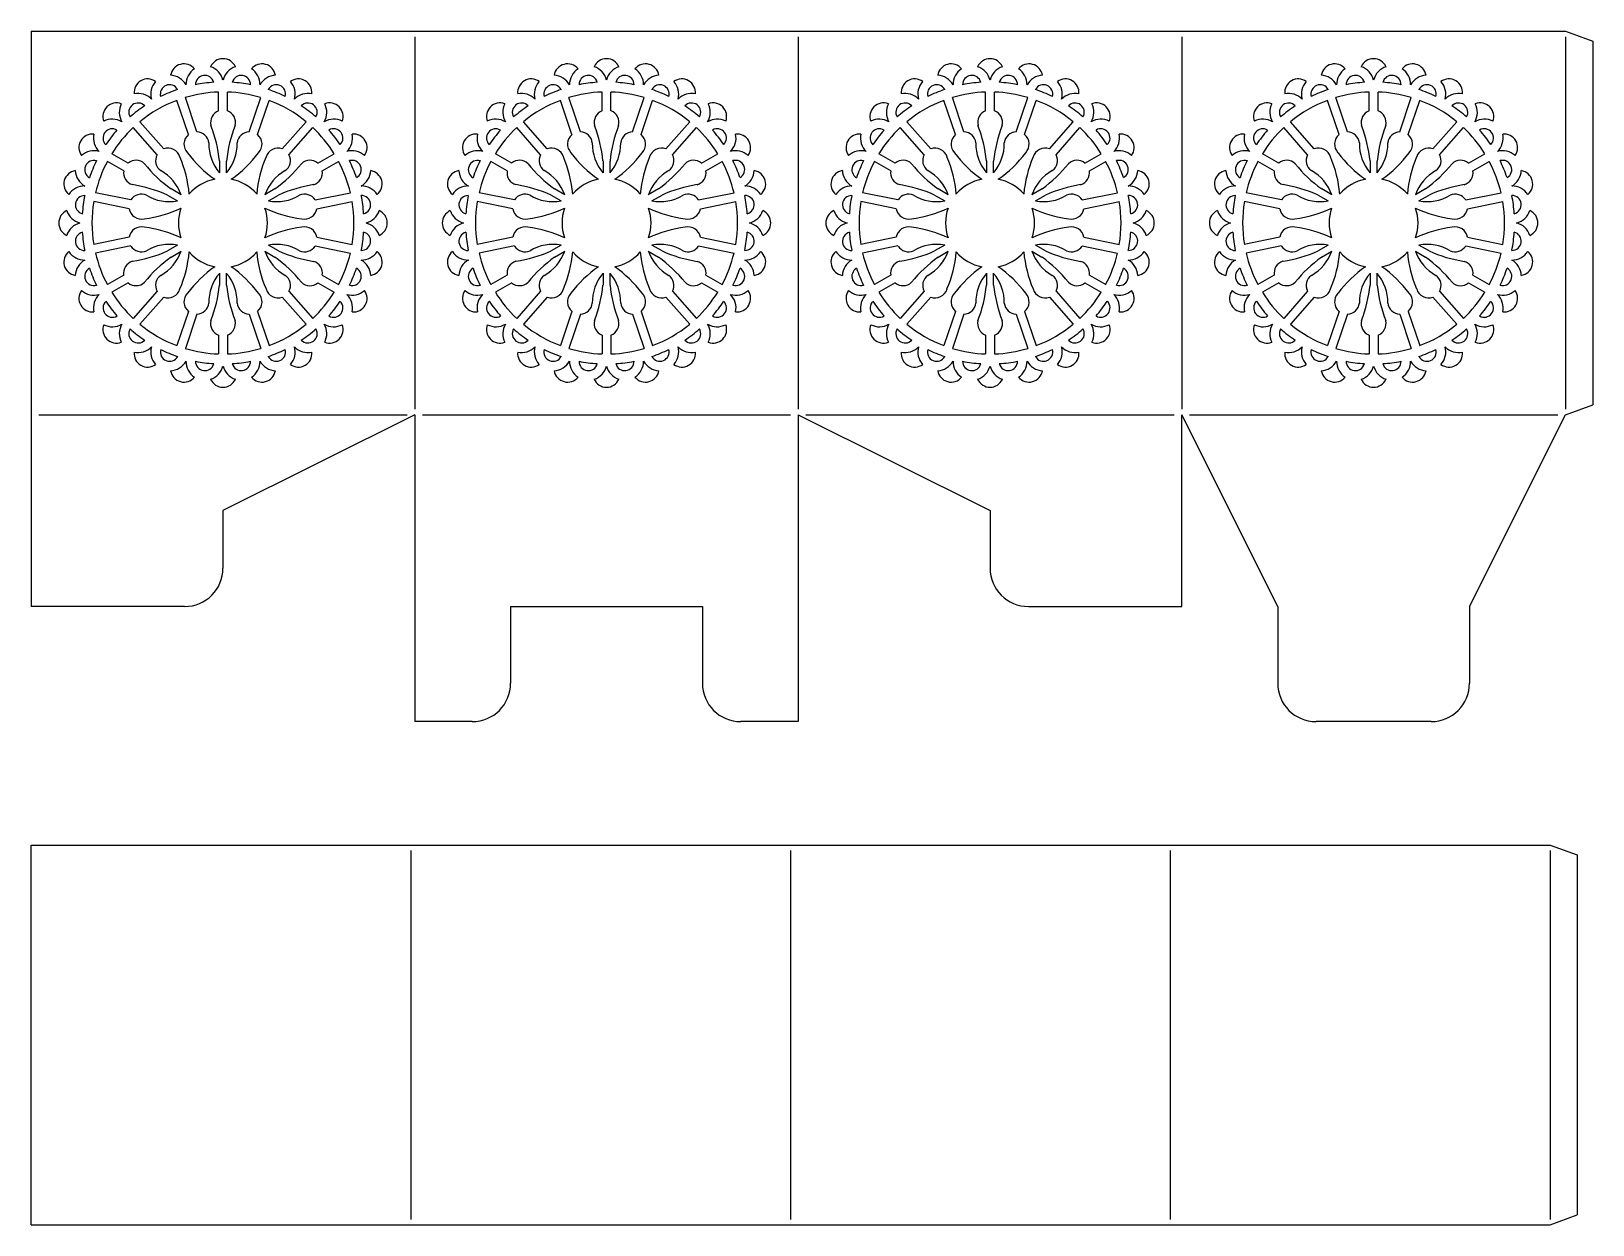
# Model space of a CAD drawing. Extents: x 199 to 484, y 429 to 647.
import ezdxf

# ---------------------------------------------------------------- set-up
doc = ezdxf.new("R2010")
doc.units = 0
doc.layers.get('0').update_dxf_attribs({"linetype": 'CONTINUOUS'})

msp = doc.modelspace()

# ---------------------------------------------------------------- linework, layer by layer
for p, q in [((198.72, 647.23), (478.72, 647.23)), ((198.72, 647.23), (198.72, 542.23)), ((478.72, 647.23), (483.72, 645.4)), ((268.72, 646.23), (268.72, 578.23)), ((338.72, 646.23), (338.72, 578.23)), ((408.72, 646.23), (408.72, 578.23)), ((478.72, 646.23), (478.72, 578.23)), ((483.72, 645.4), (483.72, 579.05)), ((232.91, 632.69), (232.91, 636.13)), ((234.53, 632.69), (234.53, 636.13)), ((302.91, 632.69), (302.91, 636.13)), ((304.53, 632.69), (304.53, 636.13)), ((372.91, 632.69), (372.91, 636.13)), ((374.53, 632.69), (374.53, 636.13)), ((442.91, 632.69), (442.91, 636.13)), ((444.53, 632.69), (444.53, 636.13)), ((227.42, 628.36), (225.31, 634.61)), ((228.96, 628.88), (226.85, 635.13)), ((238.49, 628.88), (240.6, 635.13)), ((240.03, 628.36), (242.14, 634.61)), ((297.42, 628.36), (295.31, 634.61)), ((298.96, 628.88), (296.85, 635.13)), ((308.49, 628.88), (310.6, 635.13)), ((310.03, 628.36), (312.14, 634.61)), ((367.42, 628.36), (365.31, 634.61)), ((368.96, 628.88), (366.85, 635.13)), ((378.49, 628.88), (380.6, 635.13)), ((380.03, 628.36), (382.14, 634.61)), ((437.42, 628.36), (435.31, 634.61)), ((438.96, 628.88), (436.85, 635.13)), ((448.49, 628.88), (450.6, 635.13)), ((450.03, 628.36), (452.14, 634.61)), ((222.9, 625.75), (218.54, 630.7)), ((244.55, 625.75), (248.9, 630.7)), ((292.9, 625.75), (288.54, 630.7)), ((314.55, 625.75), (318.9, 630.7)), ((362.9, 625.75), (358.54, 630.7)), ((384.55, 625.75), (388.9, 630.7)), ((432.9, 625.75), (428.54, 630.7)), ((454.55, 625.75), (458.9, 630.7)), ((221.68, 624.68), (217.33, 629.63)), ((245.76, 624.68), (250.12, 629.63)), ((291.68, 624.68), (287.33, 629.63)), ((315.76, 624.68), (320.12, 629.63)), ((361.68, 624.68), (357.33, 629.63)), ((385.76, 624.68), (390.12, 629.63)), ((431.68, 624.68), (427.33, 629.63)), ((455.76, 624.68), (460.12, 629.63)), ((216.41, 623.16), (213.43, 624.88)), ((251.04, 623.16), (254.02, 624.88)), ((286.41, 623.16), (283.43, 624.88)), ((321.04, 623.16), (324.02, 624.88)), ((356.41, 623.16), (353.43, 624.88)), ((391.04, 623.16), (394.02, 624.88)), ((426.41, 623.16), (423.43, 624.88)), ((461.04, 623.16), (464.02, 624.88)), ((215.6, 621.76), (212.62, 623.48)), ((233.08, 623.55), (233.08, 621.41)), ((234.37, 621.41), (234.37, 623.54)), ((251.85, 621.76), (254.83, 623.48)), ((285.6, 621.76), (282.62, 623.48)), ((303.08, 623.55), (303.08, 621.41)), ((304.37, 621.41), (304.37, 623.54)), ((321.85, 621.76), (324.83, 623.48)), ((355.6, 621.76), (352.62, 623.48)), ((373.08, 623.55), (373.08, 621.41)), ((374.37, 621.41), (374.37, 623.54)), ((391.85, 621.76), (394.83, 623.48)), ((425.6, 621.76), (422.62, 623.48)), ((443.08, 623.55), (443.08, 621.41)), ((444.37, 621.41), (444.37, 623.54)), ((461.85, 621.76), (464.83, 623.48)), ((243.21, 618.45), (241.35, 617.38)), ((313.21, 618.45), (311.35, 617.38)), ((383.21, 618.45), (381.35, 617.38)), ((453.21, 618.45), (451.35, 617.38)), ((216.6, 614.84), (210.13, 616.14)), ((216.92, 616.43), (210.45, 617.73)), ((223.59, 617.33), (225.45, 616.26)), ((226.1, 617.38), (224.25, 618.45)), ((242, 616.26), (243.85, 617.33)), ((250.53, 616.43), (257, 617.73)), ((250.85, 614.84), (257.32, 616.14)), ((286.6, 614.84), (280.13, 616.14)), ((286.92, 616.43), (280.45, 617.73)), ((293.59, 617.33), (295.45, 616.26)), ((296.1, 617.38), (294.25, 618.45)), ((312, 616.26), (313.85, 617.33)), ((320.53, 616.43), (327, 617.73)), ((320.85, 614.84), (327.32, 616.14)), ((356.6, 614.84), (350.13, 616.14)), ((356.92, 616.43), (350.45, 617.73)), ((363.59, 617.33), (365.45, 616.26)), ((366.1, 617.38), (364.25, 618.45)), ((382, 616.26), (383.85, 617.33)), ((390.53, 616.43), (397, 617.73)), ((390.85, 614.84), (397.32, 616.14)), ((426.6, 614.84), (420.13, 616.14)), ((426.92, 616.43), (420.45, 617.73)), ((433.59, 617.33), (435.45, 616.26)), ((436.1, 617.38), (434.25, 618.45)), ((452, 616.26), (453.85, 617.33)), ((460.53, 616.43), (467, 617.73)), ((460.85, 614.84), (467.32, 616.14)), ((216.6, 609.62), (210.13, 608.32)), ((216.92, 608.03), (210.45, 606.73)), ((225.45, 608.2), (223.6, 607.13)), ((224.24, 606.01), (226.1, 607.08)), ((241.35, 607.08), (243.2, 606.01)), ((243.85, 607.13), (242, 608.2)), ((250.53, 608.03), (257, 606.73)), ((250.85, 609.62), (257.32, 608.32)), ((286.6, 609.62), (280.13, 608.32)), ((286.92, 608.03), (280.45, 606.73)), ((295.45, 608.2), (293.6, 607.13)), ((294.24, 606.01), (296.1, 607.08)), ((311.35, 607.08), (313.2, 606.01)), ((313.85, 607.13), (312, 608.2)), ((320.53, 608.03), (327, 606.73)), ((320.85, 609.62), (327.32, 608.32)), ((356.6, 609.62), (350.13, 608.32)), ((356.92, 608.03), (350.45, 606.73)), ((365.45, 608.2), (363.6, 607.13)), ((364.24, 606.01), (366.1, 607.08)), ((381.35, 607.08), (383.2, 606.01)), ((383.85, 607.13), (382, 608.2)), ((390.53, 608.03), (397, 606.73)), ((390.85, 609.62), (397.32, 608.32)), ((426.6, 609.62), (420.13, 608.32)), ((426.92, 608.03), (420.45, 606.73)), ((435.45, 608.2), (433.6, 607.13)), ((434.24, 606.01), (436.1, 607.08)), ((451.35, 607.08), (453.2, 606.01)), ((453.85, 607.13), (452, 608.2)), ((460.53, 608.03), (467, 606.73)), ((460.85, 609.62), (467.32, 608.32)), ((215.6, 602.7), (212.62, 600.98)), ((233.08, 603.05), (233.08, 600.91)), ((234.37, 600.91), (234.37, 603.05)), ((251.85, 602.7), (254.83, 600.98)), ((285.6, 602.7), (282.62, 600.98)), ((303.08, 603.05), (303.08, 600.91)), ((304.37, 600.91), (304.37, 603.05)), ((321.85, 602.7), (324.83, 600.98)), ((355.6, 602.7), (352.62, 600.98)), ((373.08, 603.05), (373.08, 600.91)), ((374.37, 600.91), (374.37, 603.05)), ((391.85, 602.7), (394.83, 600.98)), ((425.6, 602.7), (422.62, 600.98)), ((443.08, 603.05), (443.08, 600.91)), ((444.37, 600.91), (444.37, 603.05)), ((461.85, 602.7), (464.83, 600.98)), ((216.41, 601.29), (213.43, 599.58)), ((221.68, 599.77), (217.33, 594.82)), ((222.9, 598.7), (218.54, 593.75)), ((244.55, 598.7), (248.9, 593.75)), ((245.76, 599.77), (250.12, 594.82)), ((251.04, 601.29), (254.02, 599.58)), ((286.41, 601.29), (283.43, 599.58)), ((291.68, 599.77), (287.33, 594.82)), ((292.9, 598.7), (288.54, 593.75)), ((314.55, 598.7), (318.9, 593.75)), ((315.76, 599.77), (320.12, 594.82)), ((321.04, 601.29), (324.02, 599.58)), ((356.41, 601.29), (353.43, 599.58)), ((361.68, 599.77), (357.33, 594.82)), ((362.9, 598.7), (358.54, 593.75)), ((384.55, 598.7), (388.9, 593.75)), ((385.76, 599.77), (390.12, 594.82)), ((391.04, 601.29), (394.02, 599.58)), ((426.41, 601.29), (423.43, 599.58)), ((431.68, 599.77), (427.33, 594.82)), ((432.9, 598.7), (428.54, 593.75)), ((454.55, 598.7), (458.9, 593.75)), ((455.76, 599.77), (460.12, 594.82)), ((461.04, 601.29), (464.02, 599.58)), ((227.42, 596.09), (225.31, 589.84)), ((240.03, 596.09), (242.14, 589.84)), ((297.42, 596.09), (295.31, 589.84)), ((310.03, 596.09), (312.14, 589.84)), ((367.42, 596.09), (365.31, 589.84)), ((380.03, 596.09), (382.14, 589.84)), ((437.42, 596.09), (435.31, 589.84)), ((450.03, 596.09), (452.14, 589.84)), ((228.96, 595.57), (226.85, 589.32)), ((238.49, 595.57), (240.6, 589.32)), ((298.96, 595.57), (296.85, 589.32)), ((308.49, 595.57), (310.6, 589.32)), ((368.96, 595.57), (366.85, 589.32)), ((378.49, 595.57), (380.6, 589.32)), ((438.96, 595.57), (436.85, 589.32)), ((448.49, 595.57), (450.6, 589.32)), ((232.91, 591.76), (232.91, 588.33)), ((234.53, 591.76), (234.53, 588.33)), ((302.91, 591.76), (302.91, 588.33)), ((304.53, 591.76), (304.53, 588.33)), ((372.91, 591.76), (372.91, 588.33)), ((374.53, 591.76), (374.53, 588.33)), ((442.91, 591.76), (442.91, 588.33)), ((444.53, 591.76), (444.53, 588.33)), ((478.72, 577.23), (483.72, 579.05)), ((200.12, 577.23), (267.32, 577.23)), ((268.72, 577.23), (233.72, 559.73)), ((268.72, 577.23), (268.72, 521.23)), ((270.12, 577.23), (337.32, 577.23)), ((338.72, 577.23), (338.72, 521.23)), ((338.72, 577.23), (373.72, 559.73)), ((340.12, 577.23), (407.32, 577.23)), ((408.72, 542.23), (408.72, 577.23)), ((426.22, 542.23), (408.72, 577.23)), ((410.12, 577.23), (477.32, 577.23)), ((461.22, 542.23), (478.72, 577.23)), ((233.72, 559.73), (233.72, 549.23)), ((373.72, 559.73), (373.72, 549.23)), ((226.72, 542.23), (198.72, 542.23)), ((286.22, 542.23), (321.22, 542.23)), ((286.22, 542.23), (286.22, 528.23)), ((321.22, 542.23), (321.22, 528.23)), ((380.72, 542.23), (408.72, 542.23)), ((426.22, 542.23), (426.22, 528.23)), ((461.22, 542.23), (461.22, 528.23)), ((279.22, 521.23), (268.72, 521.23)), ((338.72, 521.23), (328.22, 521.23)), ((454.22, 521.23), (433.22, 521.23)), ((198.72, 429.39), (198.72, 498.69)), ((198.72, 498.69), (475.92, 498.69)), ((268.02, 497.7), (268.02, 430.38)), ((337.32, 497.7), (337.32, 430.38)), ((406.62, 497.7), (406.62, 430.38)), ((475.92, 498.69), (480.87, 496.88)), ((475.92, 497.7), (475.92, 430.38)), ((480.87, 496.88), (480.87, 431.2)), ((475.92, 429.39), (480.87, 431.2)), ((198.72, 429.39), (475.92, 429.39))]:
    msp.add_line(p, q)
for centre, radius, start, end in [((226.61, 638.79), 2.48, 39.2171, 170.7829), ((233.72, 639.73), 2.48, 24.2171, 155.7829), ((240.84, 638.79), 2.48, 9.2171, 140.7829), ((296.61, 638.79), 2.48, 39.2171, 170.7829), ((303.72, 639.73), 2.48, 24.2171, 155.7829), ((310.84, 638.79), 2.48, 9.2171, 140.7829), ((366.61, 638.79), 2.48, 39.2171, 170.7829), ((373.72, 639.73), 2.48, 24.2171, 155.7829), ((380.84, 638.79), 2.48, 9.2171, 140.7829), ((436.61, 638.79), 2.48, 39.2171, 170.7829), ((443.72, 639.73), 2.48, 24.2171, 155.7829), ((450.84, 638.79), 2.48, 9.2171, 140.7829), ((219.98, 636.04), 2.48, 54.2171, 185.7829), ((223.98, 635.76), 3.43, 29.2849, 87.0225), ((230.4, 637.48), 3.43, 122.9775, 180.7151), ((230.4, 637.48), 1.69, 14.2951, 180.7151), ((230.4, 637.48), 3.43, 14.2849, 72.0225), ((237.05, 637.48), 3.43, 107.9775, 165.7151), ((237.05, 637.48), 1.69, 359.2951, 165.7151), ((237.05, 637.48), 3.43, 359.2849, 57.0225), ((243.47, 635.76), 3.43, 92.9775, 150.7151), ((247.47, 636.04), 2.48, 354.2171, 125.7829), ((289.98, 636.04), 2.48, 54.2171, 185.7829), ((293.98, 635.76), 3.43, 29.2849, 87.0225), ((300.4, 637.48), 3.43, 122.9775, 180.7151), ((300.4, 637.48), 1.69, 14.2951, 180.7151), ((300.4, 637.48), 3.43, 14.2849, 72.0225), ((307.05, 637.48), 3.43, 107.9775, 165.7151), ((307.05, 637.48), 1.69, 359.2951, 165.7151), ((307.05, 637.48), 3.43, 359.2849, 57.0225), ((313.47, 635.76), 3.43, 92.9775, 150.7151), ((317.47, 636.04), 2.48, 354.2171, 125.7829), ((359.98, 636.04), 2.48, 54.2171, 185.7829), ((363.98, 635.76), 3.43, 29.2849, 87.0225), ((370.4, 637.48), 3.43, 122.9775, 180.7151), ((370.4, 637.48), 1.69, 14.2951, 180.7151), ((370.4, 637.48), 3.43, 14.2849, 72.0225), ((377.05, 637.48), 3.43, 107.9775, 165.7151), ((377.05, 637.48), 1.69, 359.2951, 165.7151), ((377.05, 637.48), 3.43, 359.2849, 57.0225), ((383.47, 635.76), 3.43, 92.9775, 150.7151), ((387.47, 636.04), 2.48, 354.2171, 125.7829), ((429.98, 636.04), 2.48, 54.2171, 185.7829), ((433.98, 635.76), 3.43, 29.2849, 87.0225), ((440.4, 637.48), 3.43, 122.9775, 180.7151), ((440.4, 637.48), 1.69, 14.2951, 180.7151), ((440.4, 637.48), 3.43, 14.2849, 72.0225), ((447.05, 637.48), 3.43, 107.9775, 165.7151), ((447.05, 637.48), 1.69, 359.2951, 165.7151), ((447.05, 637.48), 3.43, 359.2849, 57.0225), ((453.47, 635.76), 3.43, 92.9775, 150.7151), ((457.47, 636.04), 2.48, 354.2171, 125.7829), ((218.22, 632.44), 3.43, 44.2849, 102.0225), ((223.97, 635.76), 3.43, 137.9775, 195.7151), ((223.97, 635.76), 1.69, 29.2951, 195.7151), ((233.72, 612.23), 25.73, 108.7603, 116.2498), ((233.72, 612.23), 23.91, 91.9419, 106.7093), ((233.72, 612.23), 25.73, 93.7603, 101.2498), ((233.72, 612.23), 23.91, 73.2907, 88.0581), ((233.72, 612.23), 25.73, 78.7603, 86.2498), ((243.47, 635.76), 1.69, 344.2951, 150.7151), ((233.72, 612.23), 25.73, 63.7603, 71.2498), ((243.47, 635.76), 3.43, 344.2849, 42.0225), ((249.23, 632.44), 3.43, 77.9775, 135.7151), ((288.22, 632.44), 3.43, 44.2849, 102.0225), ((293.97, 635.76), 3.43, 137.9775, 195.7151), ((293.97, 635.76), 1.69, 29.2951, 195.7151), ((303.72, 612.23), 25.73, 108.7603, 116.2498), ((303.72, 612.23), 23.91, 91.9419, 106.7093), ((303.72, 612.23), 25.73, 93.7603, 101.2498), ((303.72, 612.23), 23.91, 73.2907, 88.0581), ((303.72, 612.23), 25.73, 78.7603, 86.2498), ((313.47, 635.76), 1.69, 344.2951, 150.7151), ((303.72, 612.23), 25.73, 63.7603, 71.2498), ((313.47, 635.76), 3.43, 344.2849, 42.0225), ((319.23, 632.44), 3.43, 77.9775, 135.7151), ((358.22, 632.44), 3.43, 44.2849, 102.0225), ((363.97, 635.76), 3.43, 137.9775, 195.7151), ((363.97, 635.76), 1.69, 29.2951, 195.7151), ((373.72, 612.23), 25.73, 108.7603, 116.2498), ((373.72, 612.23), 23.91, 91.9419, 106.7093), ((373.72, 612.23), 25.73, 93.7603, 101.2498), ((373.72, 612.23), 23.91, 73.2907, 88.0581), ((373.72, 612.23), 25.73, 78.7603, 86.2498), ((383.47, 635.76), 1.69, 344.2951, 150.7151), ((373.72, 612.23), 25.73, 63.7603, 71.2498), ((383.47, 635.76), 3.43, 344.2849, 42.0225), ((389.23, 632.44), 3.43, 77.9775, 135.7151), ((428.22, 632.44), 3.43, 44.2849, 102.0225), ((433.97, 635.76), 3.43, 137.9775, 195.7151), ((433.97, 635.76), 1.69, 29.2951, 195.7151), ((443.72, 612.23), 25.73, 108.7603, 116.2498), ((443.72, 612.23), 23.91, 91.9419, 106.7093), ((443.72, 612.23), 25.73, 93.7603, 101.2498), ((443.72, 612.23), 23.91, 73.2907, 88.0581), ((443.72, 612.23), 25.73, 78.7603, 86.2498), ((453.47, 635.76), 1.69, 344.2951, 150.7151), ((443.72, 612.23), 25.73, 63.7603, 71.2498), ((453.47, 635.76), 3.43, 344.2849, 42.0225), ((459.23, 632.44), 3.43, 77.9775, 135.7151), ((214.28, 631.67), 2.48, 69.2171, 200.7829), ((218.22, 632.44), 3.43, 152.9775, 210.7151), ((218.22, 632.44), 1.69, 44.2951, 210.7151), ((233.72, 612.23), 25.73, 123.7603, 131.2498), ((233.72, 612.23), 23.91, 110.5931, 129.4069), ((233.72, 612.23), 23.91, 50.5931, 69.4069), ((249.23, 632.44), 1.69, 329.2951, 135.7151), ((233.72, 612.23), 25.73, 48.7603, 56.2498), ((249.23, 632.44), 3.43, 329.2849, 27.0225), ((253.17, 631.67), 2.48, 339.2171, 110.7829), ((284.28, 631.67), 2.48, 69.2171, 200.7829), ((288.22, 632.44), 3.43, 152.9775, 210.7151), ((288.22, 632.44), 1.69, 44.2951, 210.7151), ((303.72, 612.23), 25.73, 123.7603, 131.2498), ((303.72, 612.23), 23.91, 110.5931, 129.4069), ((303.72, 612.23), 23.91, 50.5931, 69.4069), ((319.23, 632.44), 1.69, 329.2951, 135.7151), ((303.72, 612.23), 25.73, 48.7603, 56.2498), ((319.23, 632.44), 3.43, 329.2849, 27.0225), ((323.17, 631.67), 2.48, 339.2171, 110.7829), ((354.28, 631.67), 2.48, 69.2171, 200.7829), ((358.22, 632.44), 3.43, 152.9775, 210.7151), ((358.22, 632.44), 1.69, 44.2951, 210.7151), ((373.72, 612.23), 25.73, 123.7603, 131.2498), ((373.72, 612.23), 23.91, 110.5931, 129.4069), ((373.72, 612.23), 23.91, 50.5931, 69.4069), ((389.23, 632.44), 1.69, 329.2951, 135.7151), ((373.72, 612.23), 25.73, 48.7603, 56.2498), ((389.23, 632.44), 3.43, 329.2849, 27.0225), ((393.17, 631.67), 2.48, 339.2171, 110.7829), ((424.28, 631.67), 2.48, 69.2171, 200.7829), ((428.22, 632.44), 3.43, 152.9775, 210.7151), ((428.22, 632.44), 1.69, 44.2951, 210.7151), ((443.72, 612.23), 25.73, 123.7603, 131.2498), ((443.72, 612.23), 23.91, 110.5931, 129.4069), ((443.72, 612.23), 23.91, 50.5931, 69.4069), ((459.23, 632.44), 1.69, 329.2951, 135.7151), ((443.72, 612.23), 25.73, 48.7603, 56.2498), ((459.23, 632.44), 3.43, 329.2849, 27.0225), ((463.17, 631.67), 2.48, 339.2171, 110.7829), ((213.52, 627.74), 3.43, 59.2849, 117.0225), ((233.73, 630.58), 2.27, 110.9713, 193.4679), ((208.34, 621.06), 24.86, 5.7461, 21.1896), ((259.11, 621.05), 24.86, 158.7952, 174.251), ((233.73, 630.58), 2.27, 346.5223, 69.0991), ((253.93, 627.74), 3.43, 62.9775, 120.7151), ((283.52, 627.74), 3.43, 59.2849, 117.0225), ((303.73, 630.58), 2.27, 110.9713, 193.4679), ((278.34, 621.06), 24.86, 5.7461, 21.1896), ((329.11, 621.05), 24.86, 158.7952, 174.251), ((303.73, 630.58), 2.27, 346.5223, 69.0991), ((323.93, 627.74), 3.43, 62.9775, 120.7151), ((353.52, 627.74), 3.43, 59.2849, 117.0225), ((373.73, 630.58), 2.27, 110.9713, 193.4679), ((348.34, 621.06), 24.86, 5.7461, 21.1896), ((399.11, 621.05), 24.86, 158.7952, 174.251), ((373.73, 630.58), 2.27, 346.5223, 69.0991), ((393.93, 627.74), 3.43, 62.9775, 120.7151), ((423.52, 627.74), 3.43, 59.2849, 117.0225), ((443.73, 630.58), 2.27, 110.9713, 193.4679), ((418.34, 621.06), 24.86, 5.7461, 21.1896), ((469.11, 621.05), 24.86, 158.7952, 174.251), ((443.73, 630.58), 2.27, 346.5223, 69.0991), ((463.93, 627.74), 3.43, 62.9775, 120.7151), ((209.91, 625.98), 2.48, 84.2171, 215.7829), ((213.51, 627.73), 3.43, 167.9775, 225.7151), ((213.51, 627.73), 1.69, 59.2951, 225.7151), ((233.72, 612.23), 25.73, 138.7603, 146.2498), ((233.72, 612.23), 23.91, 133.2907, 148.0581), ((228.87, 626.62), 2.27, 129.5873, 223.4011), ((228.87, 626.62), 2.27, 5.7311, 87.715), ((238.58, 626.62), 2.27, 92.285, 174.2689), ((238.58, 626.62), 2.27, 316.5989, 50.4127), ((233.72, 612.23), 23.91, 31.9419, 46.7093), ((253.93, 627.74), 1.69, 314.2951, 120.7151), ((233.72, 612.23), 25.73, 33.7603, 41.2498), ((253.93, 627.73), 3.43, 314.2849, 12.0225), ((257.54, 625.98), 2.48, 324.2171, 95.7829), ((279.91, 625.98), 2.48, 84.2171, 215.7829), ((283.51, 627.73), 3.43, 167.9775, 225.7151), ((283.51, 627.73), 1.69, 59.2951, 225.7151), ((303.72, 612.23), 25.73, 138.7603, 146.2498), ((303.72, 612.23), 23.91, 133.2907, 148.0581), ((298.87, 626.62), 2.27, 129.5873, 223.4011), ((298.87, 626.62), 2.27, 5.7311, 87.715), ((308.58, 626.62), 2.27, 92.285, 174.2689), ((308.58, 626.62), 2.27, 316.5989, 50.4127), ((303.72, 612.23), 23.91, 31.9419, 46.7093), ((323.93, 627.74), 1.69, 314.2951, 120.7151), ((303.72, 612.23), 25.73, 33.7603, 41.2498), ((323.93, 627.73), 3.43, 314.2849, 12.0225), ((327.54, 625.98), 2.48, 324.2171, 95.7829), ((349.91, 625.98), 2.48, 84.2171, 215.7829), ((353.51, 627.73), 3.43, 167.9775, 225.7151), ((353.51, 627.73), 1.69, 59.2951, 225.7151), ((373.72, 612.23), 25.73, 138.7603, 146.2498), ((373.72, 612.23), 23.91, 133.2907, 148.0581), ((368.87, 626.62), 2.27, 129.5873, 223.4011), ((368.87, 626.62), 2.27, 5.7311, 87.715), ((378.58, 626.62), 2.27, 92.285, 174.2689), ((378.58, 626.62), 2.27, 316.5989, 50.4127), ((373.72, 612.23), 23.91, 31.9419, 46.7093), ((393.93, 627.74), 1.69, 314.2951, 120.7151), ((373.72, 612.23), 25.73, 33.7603, 41.2498), ((393.93, 627.73), 3.43, 314.2849, 12.0225), ((397.54, 625.98), 2.48, 324.2171, 95.7829), ((419.91, 625.98), 2.48, 84.2171, 215.7829), ((423.51, 627.73), 3.43, 167.9775, 225.7151), ((423.51, 627.73), 1.69, 59.2951, 225.7151), ((443.72, 612.23), 25.73, 138.7603, 146.2498), ((443.72, 612.23), 23.91, 133.2907, 148.0581), ((438.87, 626.62), 2.27, 129.5873, 223.4011), ((438.87, 626.62), 2.27, 5.7311, 87.715), ((448.58, 626.62), 2.27, 92.285, 174.2689), ((448.58, 626.62), 2.27, 316.5989, 50.4127), ((443.72, 612.23), 23.91, 31.9419, 46.7093), ((463.93, 627.74), 1.69, 314.2951, 120.7151), ((443.72, 612.23), 25.73, 33.7603, 41.2498), ((463.93, 627.73), 3.43, 314.2849, 12.0225), ((467.54, 625.98), 2.48, 324.2171, 95.7829), ((210.19, 621.98), 3.43, 74.2849, 132.0225), ((223.69, 623.63), 2.27, 152.285, 234.2689), ((223.69, 623.63), 2.27, 16.5989, 110.4127), ((205.27, 615.5), 22.38, 5.1696, 23.0839), ((245.12, 638.5), 22.38, 216.9161, 234.8304), ((239.32, 626.72), 8.2, 179.1621, 220.3642), ((228.12, 626.72), 8.2, 319.6358, 0.8379), ((222.33, 638.5), 22.38, 305.1696, 323.0839), ((262.17, 615.5), 22.38, 156.9161, 174.8304), ((243.76, 623.63), 2.27, 69.5873, 163.4011), ((243.76, 623.63), 2.27, 305.7311, 27.715), ((257.26, 621.98), 3.43, 47.9775, 105.7151), ((280.19, 621.98), 3.43, 74.2849, 132.0225), ((293.69, 623.63), 2.27, 152.285, 234.2689), ((293.69, 623.63), 2.27, 16.5989, 110.4127), ((275.27, 615.5), 22.38, 5.1696, 23.0839), ((315.12, 638.5), 22.38, 216.9161, 234.8304), ((309.32, 626.72), 8.2, 179.1621, 220.3642), ((298.12, 626.72), 8.2, 319.6358, 0.8379), ((292.33, 638.5), 22.38, 305.1696, 323.0839), ((332.17, 615.5), 22.38, 156.9161, 174.8304), ((313.76, 623.63), 2.27, 69.5873, 163.4011), ((313.76, 623.63), 2.27, 305.7311, 27.715), ((327.26, 621.98), 3.43, 47.9775, 105.7151), ((350.19, 621.98), 3.43, 74.2849, 132.0225), ((363.69, 623.63), 2.27, 152.285, 234.2689), ((363.69, 623.63), 2.27, 16.5989, 110.4127), ((345.27, 615.5), 22.38, 5.1696, 23.0839), ((385.12, 638.5), 22.38, 216.9161, 234.8304), ((379.32, 626.72), 8.2, 179.1621, 220.3642), ((368.12, 626.72), 8.2, 319.6358, 0.8379), ((362.33, 638.5), 22.38, 305.1696, 323.0839), ((402.17, 615.5), 22.38, 156.9161, 174.8304), ((383.76, 623.63), 2.27, 69.5873, 163.4011), ((383.76, 623.63), 2.27, 305.7311, 27.715), ((397.26, 621.98), 3.43, 47.9775, 105.7151), ((420.19, 621.98), 3.43, 74.2849, 132.0225), ((433.69, 623.63), 2.27, 152.285, 234.2689), ((433.69, 623.63), 2.27, 16.5989, 110.4127), ((415.27, 615.5), 22.38, 5.1696, 23.0839), ((455.12, 638.5), 22.38, 216.9161, 234.8304), ((449.32, 626.72), 8.2, 179.1621, 220.3642), ((438.12, 626.72), 8.2, 319.6358, 0.8379), ((432.33, 638.5), 22.38, 305.1696, 323.0839), ((472.17, 615.5), 22.38, 156.9161, 174.8304), ((453.76, 623.63), 2.27, 69.5873, 163.4011), ((453.76, 623.63), 2.27, 305.7311, 27.715), ((467.26, 621.98), 3.43, 47.9775, 105.7151), ((207.16, 619.34), 2.48, 99.2171, 230.7829), ((210.19, 621.97), 3.43, 182.9775, 240.7151), ((210.19, 621.97), 1.69, 74.2951, 240.7151), ((233.72, 612.23), 25.73, 153.7603, 161.2498), ((233.72, 612.23), 23.91, 151.9419, 166.7093), ((217.84, 621.4), 2.27, 170.9713, 253.4679), ((217.84, 621.4), 2.27, 46.5223, 129.0991), ((238.77, 638.62), 24.86, 218.7952, 234.251), ((218.37, 614.62), 8.2, 19.6358, 60.8379), ((249.08, 614.62), 8.2, 119.1621, 160.3642), ((228.68, 638.63), 24.86, 305.7461, 321.1896), ((249.61, 621.4), 2.27, 50.9713, 133.4679), ((249.61, 621.4), 2.27, 286.5223, 9.0991), ((233.72, 612.23), 23.91, 13.2907, 28.0581), ((257.26, 621.98), 1.69, 299.2951, 105.7151), ((233.72, 612.23), 25.73, 18.7603, 26.2498), ((257.26, 621.97), 3.43, 299.2849, 357.0225), ((260.29, 619.34), 2.48, 309.2171, 80.7829), ((277.16, 619.34), 2.48, 99.2171, 230.7829), ((280.19, 621.97), 3.43, 182.9775, 240.7151), ((280.19, 621.97), 1.69, 74.2951, 240.7151), ((303.72, 612.23), 25.73, 153.7603, 161.2498), ((303.72, 612.23), 23.91, 151.9419, 166.7093), ((287.84, 621.4), 2.27, 170.9713, 253.4679), ((287.84, 621.4), 2.27, 46.5223, 129.0991), ((308.77, 638.62), 24.86, 218.7952, 234.251), ((288.37, 614.62), 8.2, 19.6358, 60.8379), ((319.08, 614.62), 8.2, 119.1621, 160.3642), ((298.68, 638.63), 24.86, 305.7461, 321.1896), ((319.61, 621.4), 2.27, 50.9713, 133.4679), ((319.61, 621.4), 2.27, 286.5223, 9.0991), ((303.72, 612.23), 23.91, 13.2907, 28.0581), ((327.26, 621.98), 1.69, 299.2951, 105.7151), ((303.72, 612.23), 25.73, 18.7603, 26.2498), ((327.26, 621.97), 3.43, 299.2849, 357.0225), ((330.29, 619.34), 2.48, 309.2171, 80.7829), ((347.16, 619.34), 2.48, 99.2171, 230.7829), ((350.19, 621.97), 3.43, 182.9775, 240.7151), ((350.19, 621.97), 1.69, 74.2951, 240.7151), ((373.72, 612.23), 25.73, 153.7603, 161.2498), ((373.72, 612.23), 23.91, 151.9419, 166.7093), ((357.84, 621.4), 2.27, 170.9713, 253.4679), ((357.84, 621.4), 2.27, 46.5223, 129.0991), ((378.77, 638.62), 24.86, 218.7952, 234.251), ((358.37, 614.62), 8.2, 19.6358, 60.8379), ((389.08, 614.62), 8.2, 119.1621, 160.3642), ((368.68, 638.63), 24.86, 305.7461, 321.1896), ((389.61, 621.4), 2.27, 50.9713, 133.4679), ((389.61, 621.4), 2.27, 286.5223, 9.0991), ((373.72, 612.23), 23.91, 13.2907, 28.0581), ((397.26, 621.98), 1.69, 299.2951, 105.7151), ((373.72, 612.23), 25.73, 18.7603, 26.2498), ((397.26, 621.97), 3.43, 299.2849, 357.0225), ((400.29, 619.34), 2.48, 309.2171, 80.7829), ((417.16, 619.34), 2.48, 99.2171, 230.7829), ((420.19, 621.97), 3.43, 182.9775, 240.7151), ((420.19, 621.97), 1.69, 74.2951, 240.7151), ((443.72, 612.23), 25.73, 153.7603, 161.2498), ((443.72, 612.23), 23.91, 151.9419, 166.7093), ((427.84, 621.4), 2.27, 170.9713, 253.4679), ((427.84, 621.4), 2.27, 46.5223, 129.0991), ((448.77, 638.62), 24.86, 218.7952, 234.251), ((428.37, 614.62), 8.2, 19.6358, 60.8379), ((459.08, 614.62), 8.2, 119.1621, 160.3642), ((438.68, 638.63), 24.86, 305.7461, 321.1896), ((459.61, 621.4), 2.27, 50.9713, 133.4679), ((459.61, 621.4), 2.27, 286.5223, 9.0991), ((443.72, 612.23), 23.91, 13.2907, 28.0581), ((467.26, 621.98), 1.69, 299.2951, 105.7151), ((443.72, 612.23), 25.73, 18.7603, 26.2498), ((467.26, 621.97), 3.43, 299.2849, 357.0225), ((470.29, 619.34), 2.48, 309.2171, 80.7829), ((208.47, 615.56), 3.43, 89.2849, 147.0225), ((213.38, 594.66), 24.86, 65.7461, 81.1896), ((233.72, 612.23), 8.12, 100.6563, 139.3437), ((233.72, 612.23), 8.12, 40.6563, 79.3437), ((254.06, 594.66), 24.86, 98.7952, 114.251), ((258.98, 615.56), 3.43, 32.9775, 90.7151), ((278.47, 615.56), 3.43, 89.2849, 147.0225), ((283.38, 594.66), 24.86, 65.7461, 81.1896), ((303.72, 612.23), 8.12, 100.6563, 139.3437), ((303.72, 612.23), 8.12, 40.6563, 79.3437), ((324.06, 594.66), 24.86, 98.7952, 114.251), ((328.98, 615.56), 3.43, 32.9775, 90.7151), ((348.47, 615.56), 3.43, 89.2849, 147.0225), ((353.38, 594.66), 24.86, 65.7461, 81.1896), ((373.72, 612.23), 8.12, 100.6563, 139.3437), ((373.72, 612.23), 8.12, 40.6563, 79.3437), ((394.06, 594.66), 24.86, 98.7952, 114.251), ((398.98, 615.56), 3.43, 32.9775, 90.7151), ((418.47, 615.56), 3.43, 89.2849, 147.0225), ((423.38, 594.66), 24.86, 65.7461, 81.1896), ((443.72, 612.23), 8.12, 100.6563, 139.3437), ((443.72, 612.23), 8.12, 40.6563, 79.3437), ((464.06, 594.66), 24.86, 98.7952, 114.251), ((468.98, 615.56), 3.43, 32.9775, 90.7151), ((208.47, 615.55), 1.69, 89.2951, 255.7151), ((233.72, 612.23), 25.73, 168.7603, 176.2498), ((233.72, 612.23), 23.91, 170.5931, 189.4069), ((218.84, 615.22), 2.27, 65.7311, 147.715), ((223.97, 624.33), 8.2, 239.1621, 280.3642), ((243.48, 624.33), 8.2, 259.6358, 300.8379), ((248.61, 615.22), 2.27, 32.285, 114.2689), ((233.72, 612.23), 23.91, 350.5931, 9.4069), ((258.98, 615.56), 1.69, 284.2951, 90.7151), ((233.72, 612.23), 25.73, 3.7603, 11.2498), ((278.47, 615.55), 1.69, 89.2951, 255.7151), ((303.72, 612.23), 25.73, 168.7603, 176.2498), ((303.72, 612.23), 23.91, 170.5931, 189.4069), ((288.84, 615.22), 2.27, 65.7311, 147.715), ((293.97, 624.33), 8.2, 239.1621, 280.3642), ((313.48, 624.33), 8.2, 259.6358, 300.8379), ((318.61, 615.22), 2.27, 32.285, 114.2689), ((303.72, 612.23), 23.91, 350.5931, 9.4069), ((328.98, 615.56), 1.69, 284.2951, 90.7151), ((303.72, 612.23), 25.73, 3.7603, 11.2498), ((348.47, 615.55), 1.69, 89.2951, 255.7151), ((373.72, 612.23), 25.73, 168.7603, 176.2498), ((373.72, 612.23), 23.91, 170.5931, 189.4069), ((358.84, 615.22), 2.27, 65.7311, 147.715), ((363.97, 624.33), 8.2, 239.1621, 280.3642), ((383.48, 624.33), 8.2, 259.6358, 300.8379), ((388.61, 615.22), 2.27, 32.285, 114.2689), ((373.72, 612.23), 23.91, 350.5931, 9.4069), ((398.98, 615.56), 1.69, 284.2951, 90.7151), ((373.72, 612.23), 25.73, 3.7603, 11.2498), ((418.47, 615.55), 1.69, 89.2951, 255.7151), ((443.72, 612.23), 25.73, 168.7603, 176.2498), ((443.72, 612.23), 23.91, 170.5931, 189.4069), ((428.84, 615.22), 2.27, 65.7311, 147.715), ((433.97, 624.33), 8.2, 239.1621, 280.3642), ((453.48, 624.33), 8.2, 259.6358, 300.8379), ((458.61, 615.22), 2.27, 32.285, 114.2689), ((443.72, 612.23), 23.91, 350.5931, 9.4069), ((468.98, 615.56), 1.69, 284.2951, 90.7151), ((443.72, 612.23), 25.73, 3.7603, 11.2498), ((206.23, 612.23), 2.48, 114.2171, 245.7829), ((208.47, 615.55), 3.43, 197.9775, 255.7151), ((218.84, 615.22), 2.27, 189.5873, 283.4011), ((216.67, 635.23), 22.38, 276.9161, 294.8304), ((233.72, 612.23), 8.12, 160.6563, 199.3437), ((250.78, 635.23), 22.38, 245.1696, 263.0839), ((233.72, 612.23), 8.12, 340.6563, 19.3437), ((248.61, 615.22), 2.27, 256.5989, 350.4127), ((258.98, 615.55), 3.43, 284.2849, 342.0225), ((261.22, 612.23), 2.48, 294.2171, 65.7829), ((276.23, 612.23), 2.48, 114.2171, 245.7829), ((278.47, 615.55), 3.43, 197.9775, 255.7151), ((288.84, 615.22), 2.27, 189.5873, 283.4011), ((286.67, 635.23), 22.38, 276.9161, 294.8304), ((303.72, 612.23), 8.12, 160.6563, 199.3437), ((320.78, 635.23), 22.38, 245.1696, 263.0839), ((303.72, 612.23), 8.12, 340.6563, 19.3437), ((318.61, 615.22), 2.27, 256.5989, 350.4127), ((328.98, 615.55), 3.43, 284.2849, 342.0225), ((331.22, 612.23), 2.48, 294.2171, 65.7829), ((346.23, 612.23), 2.48, 114.2171, 245.7829), ((348.47, 615.55), 3.43, 197.9775, 255.7151), ((358.84, 615.22), 2.27, 189.5873, 283.4011), ((356.67, 635.23), 22.38, 276.9161, 294.8304), ((373.72, 612.23), 8.12, 160.6563, 199.3437), ((390.78, 635.23), 22.38, 245.1696, 263.0839), ((373.72, 612.23), 8.12, 340.6563, 19.3437), ((388.61, 615.22), 2.27, 256.5989, 350.4127), ((398.98, 615.55), 3.43, 284.2849, 342.0225), ((401.22, 612.23), 2.48, 294.2171, 65.7829), ((416.23, 612.23), 2.48, 114.2171, 245.7829), ((418.47, 615.55), 3.43, 197.9775, 255.7151), ((428.84, 615.22), 2.27, 189.5873, 283.4011), ((426.67, 635.23), 22.38, 276.9161, 294.8304), ((443.72, 612.23), 8.12, 160.6563, 199.3437), ((460.78, 635.23), 22.38, 245.1696, 263.0839), ((443.72, 612.23), 8.12, 340.6563, 19.3437), ((458.61, 615.22), 2.27, 256.5989, 350.4127), ((468.98, 615.55), 3.43, 284.2849, 342.0225), ((471.22, 612.23), 2.48, 294.2171, 65.7829), ((208.47, 608.91), 3.43, 104.2849, 162.0225), ((208.47, 608.9), 1.69, 104.2951, 270.7151), ((233.72, 612.23), 25.73, 183.7603, 191.2498), ((218.84, 609.24), 2.27, 76.5989, 170.4127), ((216.67, 589.23), 22.38, 65.1696, 83.0839), ((250.78, 589.23), 22.38, 96.9161, 114.8304), ((248.61, 609.24), 2.27, 9.5873, 103.4011), ((258.98, 608.91), 1.69, 269.2951, 75.7151), ((233.72, 612.23), 25.73, 348.7603, 356.2498), ((258.98, 608.91), 3.43, 17.9775, 75.7151), ((278.47, 608.91), 3.43, 104.2849, 162.0225), ((278.47, 608.9), 1.69, 104.2951, 270.7151), ((303.72, 612.23), 25.73, 183.7603, 191.2498), ((288.84, 609.24), 2.27, 76.5989, 170.4127), ((286.67, 589.23), 22.38, 65.1696, 83.0839), ((320.78, 589.23), 22.38, 96.9161, 114.8304), ((318.61, 609.24), 2.27, 9.5873, 103.4011), ((328.98, 608.91), 1.69, 269.2951, 75.7151), ((303.72, 612.23), 25.73, 348.7603, 356.2498), ((328.98, 608.91), 3.43, 17.9775, 75.7151), ((348.47, 608.91), 3.43, 104.2849, 162.0225), ((348.47, 608.9), 1.69, 104.2951, 270.7151), ((373.72, 612.23), 25.73, 183.7603, 191.2498), ((358.84, 609.24), 2.27, 76.5989, 170.4127), ((356.67, 589.23), 22.38, 65.1696, 83.0839), ((390.78, 589.23), 22.38, 96.9161, 114.8304), ((388.61, 609.24), 2.27, 9.5873, 103.4011), ((398.98, 608.91), 1.69, 269.2951, 75.7151), ((373.72, 612.23), 25.73, 348.7603, 356.2498), ((398.98, 608.91), 3.43, 17.9775, 75.7151), ((418.47, 608.91), 3.43, 104.2849, 162.0225), ((418.47, 608.9), 1.69, 104.2951, 270.7151), ((443.72, 612.23), 25.73, 183.7603, 191.2498), ((428.84, 609.24), 2.27, 76.5989, 170.4127), ((426.67, 589.23), 22.38, 65.1696, 83.0839), ((460.78, 589.23), 22.38, 96.9161, 114.8304), ((458.61, 609.24), 2.27, 9.5873, 103.4011), ((468.98, 608.91), 1.69, 269.2951, 75.7151), ((443.72, 612.23), 25.73, 348.7603, 356.2498), ((468.98, 608.91), 3.43, 17.9775, 75.7151), ((218.84, 609.24), 2.27, 212.285, 294.2689), ((213.39, 629.8), 24.86, 278.7952, 294.251), ((223.97, 600.13), 8.2, 79.6358, 120.8379), ((218.37, 609.83), 8.2, 299.1621, 340.3642), ((249.08, 609.83), 8.2, 199.6358, 240.8379), ((243.48, 600.13), 8.2, 59.1621, 100.3642), ((254.07, 629.79), 24.86, 245.7461, 261.1896), ((248.61, 609.24), 2.27, 245.7311, 327.715), ((288.84, 609.24), 2.27, 212.285, 294.2689), ((283.39, 629.8), 24.86, 278.7952, 294.251), ((293.97, 600.13), 8.2, 79.6358, 120.8379), ((288.37, 609.83), 8.2, 299.1621, 340.3642), ((319.08, 609.83), 8.2, 199.6358, 240.8379), ((313.48, 600.13), 8.2, 59.1621, 100.3642), ((324.07, 629.79), 24.86, 245.7461, 261.1896), ((318.61, 609.24), 2.27, 245.7311, 327.715), ((358.84, 609.24), 2.27, 212.285, 294.2689), ((353.39, 629.8), 24.86, 278.7952, 294.251), ((363.97, 600.13), 8.2, 79.6358, 120.8379), ((358.37, 609.83), 8.2, 299.1621, 340.3642), ((389.08, 609.83), 8.2, 199.6358, 240.8379), ((383.48, 600.13), 8.2, 59.1621, 100.3642), ((394.07, 629.79), 24.86, 245.7461, 261.1896), ((388.61, 609.24), 2.27, 245.7311, 327.715), ((428.84, 609.24), 2.27, 212.285, 294.2689), ((423.39, 629.8), 24.86, 278.7952, 294.251), ((433.97, 600.13), 8.2, 79.6358, 120.8379), ((428.37, 609.83), 8.2, 299.1621, 340.3642), ((459.08, 609.83), 8.2, 199.6358, 240.8379), ((453.48, 600.13), 8.2, 59.1621, 100.3642), ((464.07, 629.79), 24.86, 245.7461, 261.1896), ((458.61, 609.24), 2.27, 245.7311, 327.715), ((207.16, 605.11), 2.48, 129.2171, 260.7829), ((208.47, 608.9), 3.43, 212.9775, 270.7151), ((210.19, 602.48), 3.43, 119.2849, 177.0225), ((233.72, 612.23), 23.91, 193.2907, 208.0581), ((217.83, 603.06), 2.27, 106.5223, 189.0991), ((238.77, 585.83), 24.86, 125.7461, 141.1896), ((205.27, 608.96), 22.38, 336.9161, 354.8304), ((245.12, 585.95), 22.38, 125.1696, 143.0839), ((233.72, 612.23), 8.12, 220.6563, 259.3437), ((233.72, 612.23), 8.12, 280.6563, 319.3437), ((222.33, 585.95), 22.38, 36.9161, 54.8304), ((262.17, 608.96), 22.38, 185.1696, 203.0839), ((228.68, 585.83), 24.86, 38.7952, 54.251), ((249.61, 603.05), 2.27, 350.9713, 73.4679), ((233.72, 612.23), 23.91, 331.9419, 346.7093), ((258.98, 608.9), 3.43, 269.2849, 327.0225), ((257.26, 602.48), 3.43, 2.9775, 60.7151), ((260.29, 605.11), 2.48, 279.2171, 50.7829), ((277.16, 605.11), 2.48, 129.2171, 260.7829), ((278.47, 608.9), 3.43, 212.9775, 270.7151), ((280.19, 602.48), 3.43, 119.2849, 177.0225), ((303.72, 612.23), 23.91, 193.2907, 208.0581), ((287.83, 603.06), 2.27, 106.5223, 189.0991), ((308.77, 585.83), 24.86, 125.7461, 141.1896), ((275.27, 608.96), 22.38, 336.9161, 354.8304), ((315.12, 585.95), 22.38, 125.1696, 143.0839), ((303.72, 612.23), 8.12, 220.6563, 259.3437), ((303.72, 612.23), 8.12, 280.6563, 319.3437), ((292.33, 585.95), 22.38, 36.9161, 54.8304), ((332.17, 608.96), 22.38, 185.1696, 203.0839), ((298.68, 585.83), 24.86, 38.7952, 54.251), ((319.61, 603.05), 2.27, 350.9713, 73.4679), ((303.72, 612.23), 23.91, 331.9419, 346.7093), ((328.98, 608.9), 3.43, 269.2849, 327.0225), ((327.26, 602.48), 3.43, 2.9775, 60.7151), ((330.29, 605.11), 2.48, 279.2171, 50.7829), ((347.16, 605.11), 2.48, 129.2171, 260.7829), ((348.47, 608.9), 3.43, 212.9775, 270.7151), ((350.19, 602.48), 3.43, 119.2849, 177.0225), ((373.72, 612.23), 23.91, 193.2907, 208.0581), ((357.83, 603.06), 2.27, 106.5223, 189.0991), ((378.77, 585.83), 24.86, 125.7461, 141.1896), ((345.27, 608.96), 22.38, 336.9161, 354.8304), ((385.12, 585.95), 22.38, 125.1696, 143.0839), ((373.72, 612.23), 8.12, 220.6563, 259.3437), ((373.72, 612.23), 8.12, 280.6563, 319.3437), ((362.33, 585.95), 22.38, 36.9161, 54.8304), ((402.17, 608.96), 22.38, 185.1696, 203.0839), ((368.68, 585.83), 24.86, 38.7952, 54.251), ((389.61, 603.05), 2.27, 350.9713, 73.4679), ((373.72, 612.23), 23.91, 331.9419, 346.7093), ((398.98, 608.9), 3.43, 269.2849, 327.0225), ((397.26, 602.48), 3.43, 2.9775, 60.7151), ((400.29, 605.11), 2.48, 279.2171, 50.7829), ((417.16, 605.11), 2.48, 129.2171, 260.7829), ((418.47, 608.9), 3.43, 212.9775, 270.7151), ((420.19, 602.48), 3.43, 119.2849, 177.0225), ((443.72, 612.23), 23.91, 193.2907, 208.0581), ((427.83, 603.06), 2.27, 106.5223, 189.0991), ((448.77, 585.83), 24.86, 125.7461, 141.1896), ((415.27, 608.96), 22.38, 336.9161, 354.8304), ((455.12, 585.95), 22.38, 125.1696, 143.0839), ((443.72, 612.23), 8.12, 220.6563, 259.3437), ((443.72, 612.23), 8.12, 280.6563, 319.3437), ((432.33, 585.95), 22.38, 36.9161, 54.8304), ((472.17, 608.96), 22.38, 185.1696, 203.0839), ((438.68, 585.83), 24.86, 38.7952, 54.251), ((459.61, 603.05), 2.27, 350.9713, 73.4679), ((443.72, 612.23), 23.91, 331.9419, 346.7093), ((468.98, 608.9), 3.43, 269.2849, 327.0225), ((467.26, 602.48), 3.43, 2.9775, 60.7151), ((470.29, 605.11), 2.48, 279.2171, 50.7829), ((210.19, 602.48), 1.69, 119.2951, 285.7151), ((233.72, 612.23), 25.73, 198.7603, 206.2498), ((217.83, 603.06), 2.27, 230.9713, 313.4679), ((223.69, 600.83), 2.27, 125.7311, 207.715), ((239.32, 597.73), 8.2, 139.6358, 180.8379), ((228.12, 597.73), 8.2, 359.1621, 40.3642), ((243.76, 600.83), 2.27, 332.285, 54.2689), ((249.61, 603.05), 2.27, 226.5223, 309.0991), ((257.26, 602.48), 1.69, 254.2951, 60.7151), ((233.72, 612.23), 25.73, 333.7603, 341.2498), ((280.19, 602.48), 1.69, 119.2951, 285.7151), ((303.72, 612.23), 25.73, 198.7603, 206.2498), ((287.83, 603.06), 2.27, 230.9713, 313.4679), ((293.69, 600.83), 2.27, 125.7311, 207.715), ((309.32, 597.73), 8.2, 139.6358, 180.8379), ((298.12, 597.73), 8.2, 359.1621, 40.3642), ((313.76, 600.83), 2.27, 332.285, 54.2689), ((319.61, 603.05), 2.27, 226.5223, 309.0991), ((327.26, 602.48), 1.69, 254.2951, 60.7151), ((303.72, 612.23), 25.73, 333.7603, 341.2498), ((350.19, 602.48), 1.69, 119.2951, 285.7151), ((373.72, 612.23), 25.73, 198.7603, 206.2498), ((357.83, 603.06), 2.27, 230.9713, 313.4679), ((363.69, 600.83), 2.27, 125.7311, 207.715), ((379.32, 597.73), 8.2, 139.6358, 180.8379), ((368.12, 597.73), 8.2, 359.1621, 40.3642), ((383.76, 600.83), 2.27, 332.285, 54.2689), ((389.61, 603.05), 2.27, 226.5223, 309.0991), ((397.26, 602.48), 1.69, 254.2951, 60.7151), ((373.72, 612.23), 25.73, 333.7603, 341.2498), ((420.19, 602.48), 1.69, 119.2951, 285.7151), ((443.72, 612.23), 25.73, 198.7603, 206.2498), ((427.83, 603.06), 2.27, 230.9713, 313.4679), ((433.69, 600.83), 2.27, 125.7311, 207.715), ((449.32, 597.73), 8.2, 139.6358, 180.8379), ((438.12, 597.73), 8.2, 359.1621, 40.3642), ((453.76, 600.83), 2.27, 332.285, 54.2689), ((459.61, 603.05), 2.27, 226.5223, 309.0991), ((467.26, 602.48), 1.69, 254.2951, 60.7151), ((443.72, 612.23), 25.73, 333.7603, 341.2498), ((209.91, 598.48), 2.48, 144.2171, 275.7829), ((210.19, 602.48), 3.43, 227.9775, 285.7151), ((213.51, 596.72), 3.43, 134.2849, 192.0225), ((233.72, 612.23), 23.91, 211.9419, 226.7093), ((223.69, 600.83), 2.27, 249.5873, 343.4011), ((228.87, 597.84), 2.27, 136.5989, 230.4127), ((208.34, 603.4), 24.86, 338.7952, 354.251), ((259.11, 603.39), 24.86, 185.7461, 201.1896), ((238.58, 597.84), 2.27, 309.5873, 43.4011), ((243.76, 600.83), 2.27, 196.5989, 290.4127), ((233.72, 612.23), 23.91, 313.2907, 328.0581), ((257.26, 602.48), 3.43, 254.2849, 312.0225), ((253.93, 596.72), 3.43, 347.9775, 45.7151), ((257.54, 598.48), 2.48, 264.2171, 35.7829), ((279.91, 598.48), 2.48, 144.2171, 275.7829), ((280.19, 602.48), 3.43, 227.9775, 285.7151), ((283.51, 596.72), 3.43, 134.2849, 192.0225), ((303.72, 612.23), 23.91, 211.9419, 226.7093), ((293.69, 600.83), 2.27, 249.5873, 343.4011), ((298.87, 597.84), 2.27, 136.5989, 230.4127), ((278.34, 603.4), 24.86, 338.7952, 354.251), ((329.11, 603.39), 24.86, 185.7461, 201.1896), ((308.58, 597.84), 2.27, 309.5873, 43.4011), ((313.76, 600.83), 2.27, 196.5989, 290.4127), ((303.72, 612.23), 23.91, 313.2907, 328.0581), ((327.26, 602.48), 3.43, 254.2849, 312.0225), ((323.93, 596.72), 3.43, 347.9775, 45.7151), ((327.54, 598.48), 2.48, 264.2171, 35.7829), ((349.91, 598.48), 2.48, 144.2171, 275.7829), ((350.19, 602.48), 3.43, 227.9775, 285.7151), ((353.51, 596.72), 3.43, 134.2849, 192.0225), ((373.72, 612.23), 23.91, 211.9419, 226.7093), ((363.69, 600.83), 2.27, 249.5873, 343.4011), ((368.87, 597.84), 2.27, 136.5989, 230.4127), ((348.34, 603.4), 24.86, 338.7952, 354.251), ((399.11, 603.39), 24.86, 185.7461, 201.1896), ((378.58, 597.84), 2.27, 309.5873, 43.4011), ((383.76, 600.83), 2.27, 196.5989, 290.4127), ((373.72, 612.23), 23.91, 313.2907, 328.0581), ((397.26, 602.48), 3.43, 254.2849, 312.0225), ((393.93, 596.72), 3.43, 347.9775, 45.7151), ((397.54, 598.48), 2.48, 264.2171, 35.7829), ((419.91, 598.48), 2.48, 144.2171, 275.7829), ((420.19, 602.48), 3.43, 227.9775, 285.7151), ((423.51, 596.72), 3.43, 134.2849, 192.0225), ((443.72, 612.23), 23.91, 211.9419, 226.7093), ((433.69, 600.83), 2.27, 249.5873, 343.4011), ((438.87, 597.84), 2.27, 136.5989, 230.4127), ((418.34, 603.4), 24.86, 338.7952, 354.251), ((469.11, 603.39), 24.86, 185.7461, 201.1896), ((448.58, 597.84), 2.27, 309.5873, 43.4011), ((453.76, 600.83), 2.27, 196.5989, 290.4127), ((443.72, 612.23), 23.91, 313.2907, 328.0581), ((467.26, 602.48), 3.43, 254.2849, 312.0225), ((463.93, 596.72), 3.43, 347.9775, 45.7151), ((467.54, 598.48), 2.48, 264.2171, 35.7829), ((213.52, 596.72), 1.69, 134.2951, 300.7151), ((233.72, 612.23), 25.73, 213.7603, 221.2498), ((228.87, 597.84), 2.27, 272.285, 354.2689), ((238.58, 597.84), 2.27, 185.7311, 267.715), ((253.93, 596.72), 1.69, 239.2951, 45.7151), ((233.72, 612.23), 25.73, 318.7603, 326.2498), ((283.52, 596.72), 1.69, 134.2951, 300.7151), ((303.72, 612.23), 25.73, 213.7603, 221.2498), ((298.87, 597.84), 2.27, 272.285, 354.2689), ((308.58, 597.84), 2.27, 185.7311, 267.715), ((323.93, 596.72), 1.69, 239.2951, 45.7151), ((303.72, 612.23), 25.73, 318.7603, 326.2498), ((353.52, 596.72), 1.69, 134.2951, 300.7151), ((373.72, 612.23), 25.73, 213.7603, 221.2498), ((368.87, 597.84), 2.27, 272.285, 354.2689), ((378.58, 597.84), 2.27, 185.7311, 267.715), ((393.93, 596.72), 1.69, 239.2951, 45.7151), ((373.72, 612.23), 25.73, 318.7603, 326.2498), ((423.52, 596.72), 1.69, 134.2951, 300.7151), ((443.72, 612.23), 25.73, 213.7603, 221.2498), ((438.87, 597.84), 2.27, 272.285, 354.2689), ((448.58, 597.84), 2.27, 185.7311, 267.715), ((463.93, 596.72), 1.69, 239.2951, 45.7151), ((443.72, 612.23), 25.73, 318.7603, 326.2498), ((214.28, 592.78), 2.48, 159.2171, 290.7829), ((213.52, 596.72), 3.43, 242.9775, 300.7151), ((218.22, 592.02), 3.43, 149.2849, 207.0225), ((218.22, 592.02), 1.69, 149.2951, 315.7151), ((233.72, 612.23), 25.73, 228.7603, 236.2498), ((233.72, 612.23), 23.91, 230.5931, 249.4069), ((233.72, 593.88), 2.27, 166.5223, 249.0991), ((233.72, 593.88), 2.27, 290.9713, 13.4679), ((233.72, 612.23), 23.91, 290.5931, 309.4069), ((249.23, 592.02), 1.69, 224.2951, 30.7151), ((233.72, 612.23), 25.73, 303.7603, 311.2498), ((253.93, 596.72), 3.43, 239.2849, 297.0225), ((249.23, 592.02), 3.43, 332.9775, 30.7151), ((253.17, 592.78), 2.48, 249.2171, 20.7829), ((284.28, 592.78), 2.48, 159.2171, 290.7829), ((283.52, 596.72), 3.43, 242.9775, 300.7151), ((288.22, 592.02), 3.43, 149.2849, 207.0225), ((288.22, 592.02), 1.69, 149.2951, 315.7151), ((303.72, 612.23), 25.73, 228.7603, 236.2498), ((303.72, 612.23), 23.91, 230.5931, 249.4069), ((303.72, 593.88), 2.27, 166.5223, 249.0991), ((303.72, 593.88), 2.27, 290.9713, 13.4679), ((303.72, 612.23), 23.91, 290.5931, 309.4069), ((319.23, 592.02), 1.69, 224.2951, 30.7151), ((303.72, 612.23), 25.73, 303.7603, 311.2498), ((323.93, 596.72), 3.43, 239.2849, 297.0225), ((319.23, 592.02), 3.43, 332.9775, 30.7151), ((323.17, 592.78), 2.48, 249.2171, 20.7829), ((354.28, 592.78), 2.48, 159.2171, 290.7829), ((353.52, 596.72), 3.43, 242.9775, 300.7151), ((358.22, 592.02), 3.43, 149.2849, 207.0225), ((358.22, 592.02), 1.69, 149.2951, 315.7151), ((373.72, 612.23), 25.73, 228.7603, 236.2498), ((373.72, 612.23), 23.91, 230.5931, 249.4069), ((373.72, 593.88), 2.27, 166.5223, 249.0991), ((373.72, 593.88), 2.27, 290.9713, 13.4679), ((373.72, 612.23), 23.91, 290.5931, 309.4069), ((389.23, 592.02), 1.69, 224.2951, 30.7151), ((373.72, 612.23), 25.73, 303.7603, 311.2498), ((393.93, 596.72), 3.43, 239.2849, 297.0225), ((389.23, 592.02), 3.43, 332.9775, 30.7151), ((393.17, 592.78), 2.48, 249.2171, 20.7829), ((424.28, 592.78), 2.48, 159.2171, 290.7829), ((423.52, 596.72), 3.43, 242.9775, 300.7151), ((428.22, 592.02), 3.43, 149.2849, 207.0225), ((428.22, 592.02), 1.69, 149.2951, 315.7151), ((443.72, 612.23), 25.73, 228.7603, 236.2498), ((443.72, 612.23), 23.91, 230.5931, 249.4069), ((443.72, 593.88), 2.27, 166.5223, 249.0991), ((443.72, 593.88), 2.27, 290.9713, 13.4679), ((443.72, 612.23), 23.91, 290.5931, 309.4069), ((459.23, 592.02), 1.69, 224.2951, 30.7151), ((443.72, 612.23), 25.73, 303.7603, 311.2498), ((463.93, 596.72), 3.43, 239.2849, 297.0225), ((459.23, 592.02), 3.43, 332.9775, 30.7151), ((463.17, 592.78), 2.48, 249.2171, 20.7829), ((219.98, 588.41), 2.48, 174.2171, 305.7829), ((218.22, 592.02), 3.43, 257.9775, 315.7151), ((223.97, 588.69), 3.43, 164.2849, 222.0225), ((223.98, 588.69), 1.69, 164.2951, 330.7151), ((233.72, 612.23), 25.73, 243.7603, 251.2498), ((233.72, 612.23), 23.91, 253.2907, 268.0581), ((233.72, 612.23), 23.91, 271.9419, 286.7093), ((243.47, 588.69), 1.69, 209.2951, 15.7151), ((233.72, 612.23), 25.73, 288.7603, 296.2498), ((243.47, 588.69), 3.43, 317.9775, 15.7151), ((247.47, 588.41), 2.48, 234.2171, 5.7829), ((249.23, 592.02), 3.43, 224.2849, 282.0225), ((289.98, 588.41), 2.48, 174.2171, 305.7829), ((288.22, 592.02), 3.43, 257.9775, 315.7151), ((293.97, 588.69), 3.43, 164.2849, 222.0225), ((293.98, 588.69), 1.69, 164.2951, 330.7151), ((303.72, 612.23), 25.73, 243.7603, 251.2498), ((303.72, 612.23), 23.91, 253.2907, 268.0581), ((303.72, 612.23), 23.91, 271.9419, 286.7093), ((313.47, 588.69), 1.69, 209.2951, 15.7151), ((303.72, 612.23), 25.73, 288.7603, 296.2498), ((313.47, 588.69), 3.43, 317.9775, 15.7151), ((317.47, 588.41), 2.48, 234.2171, 5.7829), ((319.23, 592.02), 3.43, 224.2849, 282.0225), ((359.98, 588.41), 2.48, 174.2171, 305.7829), ((358.22, 592.02), 3.43, 257.9775, 315.7151), ((363.97, 588.69), 3.43, 164.2849, 222.0225), ((363.98, 588.69), 1.69, 164.2951, 330.7151), ((373.72, 612.23), 25.73, 243.7603, 251.2498), ((373.72, 612.23), 23.91, 253.2907, 268.0581), ((373.72, 612.23), 23.91, 271.9419, 286.7093), ((383.47, 588.69), 1.69, 209.2951, 15.7151), ((373.72, 612.23), 25.73, 288.7603, 296.2498), ((383.47, 588.69), 3.43, 317.9775, 15.7151), ((387.47, 588.41), 2.48, 234.2171, 5.7829), ((389.23, 592.02), 3.43, 224.2849, 282.0225), ((429.98, 588.41), 2.48, 174.2171, 305.7829), ((428.22, 592.02), 3.43, 257.9775, 315.7151), ((433.97, 588.69), 3.43, 164.2849, 222.0225), ((433.98, 588.69), 1.69, 164.2951, 330.7151), ((443.72, 612.23), 25.73, 243.7603, 251.2498), ((443.72, 612.23), 23.91, 253.2907, 268.0581), ((443.72, 612.23), 23.91, 271.9419, 286.7093), ((453.47, 588.69), 1.69, 209.2951, 15.7151), ((443.72, 612.23), 25.73, 288.7603, 296.2498), ((453.47, 588.69), 3.43, 317.9775, 15.7151), ((457.47, 588.41), 2.48, 234.2171, 5.7829), ((459.23, 592.02), 3.43, 224.2849, 282.0225), ((223.98, 588.69), 3.43, 272.9775, 330.7151), ((226.61, 585.67), 2.48, 189.2171, 320.7829), ((230.4, 586.97), 3.43, 179.2849, 237.0225), ((230.4, 586.97), 1.69, 179.2951, 345.7151), ((233.72, 612.23), 25.73, 258.7603, 266.2498), ((230.4, 586.97), 3.43, 287.9775, 345.7151), ((237.05, 586.97), 3.43, 194.2849, 252.0225), ((237.05, 586.97), 1.69, 194.2951, 0.7151), ((233.72, 612.23), 25.73, 273.7603, 281.2498), ((237.05, 586.97), 3.43, 302.9775, 0.7151), ((240.84, 585.67), 2.48, 219.2171, 350.7829), ((243.47, 588.69), 3.43, 209.2849, 267.0225), ((293.98, 588.69), 3.43, 272.9775, 330.7151), ((296.61, 585.67), 2.48, 189.2171, 320.7829), ((300.4, 586.97), 3.43, 179.2849, 237.0225), ((300.4, 586.97), 1.69, 179.2951, 345.7151), ((303.72, 612.23), 25.73, 258.7603, 266.2498), ((300.4, 586.97), 3.43, 287.9775, 345.7151), ((307.05, 586.97), 3.43, 194.2849, 252.0225), ((307.05, 586.97), 1.69, 194.2951, 0.7151), ((303.72, 612.23), 25.73, 273.7603, 281.2498), ((307.05, 586.97), 3.43, 302.9775, 0.7151), ((310.84, 585.67), 2.48, 219.2171, 350.7829), ((313.47, 588.69), 3.43, 209.2849, 267.0225), ((363.98, 588.69), 3.43, 272.9775, 330.7151), ((366.61, 585.67), 2.48, 189.2171, 320.7829), ((370.4, 586.97), 3.43, 179.2849, 237.0225), ((370.4, 586.97), 1.69, 179.2951, 345.7151), ((373.72, 612.23), 25.73, 258.7603, 266.2498), ((370.4, 586.97), 3.43, 287.9775, 345.7151), ((377.05, 586.97), 3.43, 194.2849, 252.0225), ((377.05, 586.97), 1.69, 194.2951, 0.7151), ((373.72, 612.23), 25.73, 273.7603, 281.2498), ((377.05, 586.97), 3.43, 302.9775, 0.7151), ((380.84, 585.67), 2.48, 219.2171, 350.7829), ((383.47, 588.69), 3.43, 209.2849, 267.0225), ((433.98, 588.69), 3.43, 272.9775, 330.7151), ((436.61, 585.67), 2.48, 189.2171, 320.7829), ((440.4, 586.97), 3.43, 179.2849, 237.0225), ((440.4, 586.97), 1.69, 179.2951, 345.7151), ((443.72, 612.23), 25.73, 258.7603, 266.2498), ((440.4, 586.97), 3.43, 287.9775, 345.7151), ((447.05, 586.97), 3.43, 194.2849, 252.0225), ((447.05, 586.97), 1.69, 194.2951, 0.7151), ((443.72, 612.23), 25.73, 273.7603, 281.2498), ((447.05, 586.97), 3.43, 302.9775, 0.7151), ((450.84, 585.67), 2.48, 219.2171, 350.7829), ((453.47, 588.69), 3.43, 209.2849, 267.0225), ((233.72, 584.73), 2.48, 204.2171, 335.7829), ((303.72, 584.73), 2.48, 204.2171, 335.7829), ((373.72, 584.73), 2.48, 204.2171, 335.7829), ((443.72, 584.73), 2.48, 204.2171, 335.7829), ((226.72, 549.23), 7, 270, 0), ((380.72, 549.23), 7, 180, 270), ((279.22, 528.23), 7, 270, 0), ((328.22, 528.23), 7, 180, 270), ((433.22, 528.23), 7, 180, 270), ((454.22, 528.23), 7, 270, 0)]:
    msp.add_arc(centre, radius, start, end)

doc.saveas('drawing.dxf')
